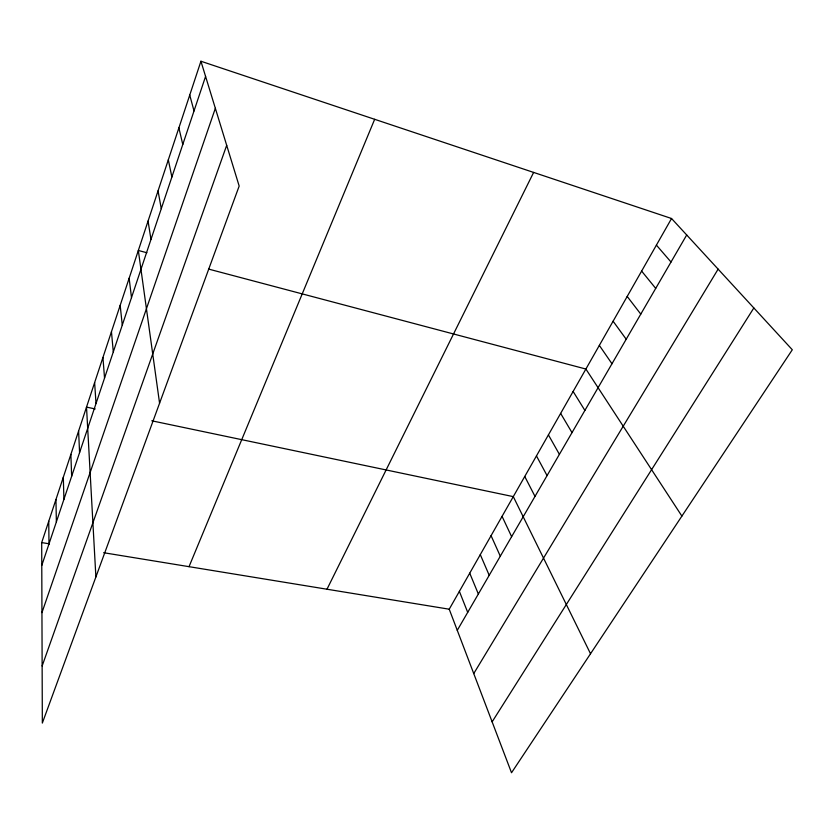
<?xml version="1.0" encoding="UTF-8"?>
<svg xmlns="http://www.w3.org/2000/svg" width="834" height="834" viewBox="0 0 834 834"><rect width="100%" height="100%" fill="white"/><g stroke="black" fill="none" stroke-linecap="round" stroke-linejoin="round"><path stroke-width="1.25" d="M200.931 61.247L239.17 186.055L42.336 723.078L41.7 542.58L200.931 61.247L671.547 218.508L792.3 349.769L511.523 772.753L449.224 609.206L671.547 218.508M41.783 565.442L205.581 76.415M41.95 612.646L215.349 108.305M42.138 666.001L226.692 145.314M189.026 566.672L374.664 119.304M326.991 589.221L533.624 172.419M457.272 630.337L686.705 234.98M473.743 673.58L718.126 269.132M492.133 721.848L753.842 307.965M41.7 542.58L49.352 543.841M103.624 552.713L449.224 609.206M95.222 408.941L86.517 407.107L95.889 576.972M151.767 420.795L513.296 496.626L590.524 653.741M146.899 252.744L138.329 250.471L159.575 403.218M208.51 269.059L585.895 369.045L681.889 516.09M656.41 245.123L671.016 262.012M641.627 271.092L655.712 288.387M627.199 296.445L640.783 314.116M613.105 321.215L626.209 339.24M599.344 345.401L611.979 363.76M573.125 391.469L584.895 410.422M560.646 413.414L572.009 432.627M548.418 434.889L559.405 454.353M536.46 455.906L547.073 475.609M524.753 476.475L535.001 496.397M502.068 516.35L511.628 536.679M491.07 535.678L500.306 556.195M480.29 554.62L489.214 575.304M469.73 573.177L478.351 594.016M459.378 591.369L467.707 612.365M189.745 95.055L194.009 110.953M178.883 127.904L182.782 144.47M168.322 159.826L171.877 177.037M158.043 190.871L161.275 208.677M148.056 221.083L150.975 239.431M129.145 278.254L131.491 297.602M120.179 305.338L122.275 325.114M111.454 331.734L113.299 351.927M102.936 357.484L104.542 378.063M94.628 382.597L96.014 403.531M78.605 431.032L79.574 452.622M70.869 454.394L71.651 476.277M63.321 477.215L63.916 499.368M55.951 499.503L56.358 521.907M48.747 521.292L48.987 543.935"/></g></svg>
